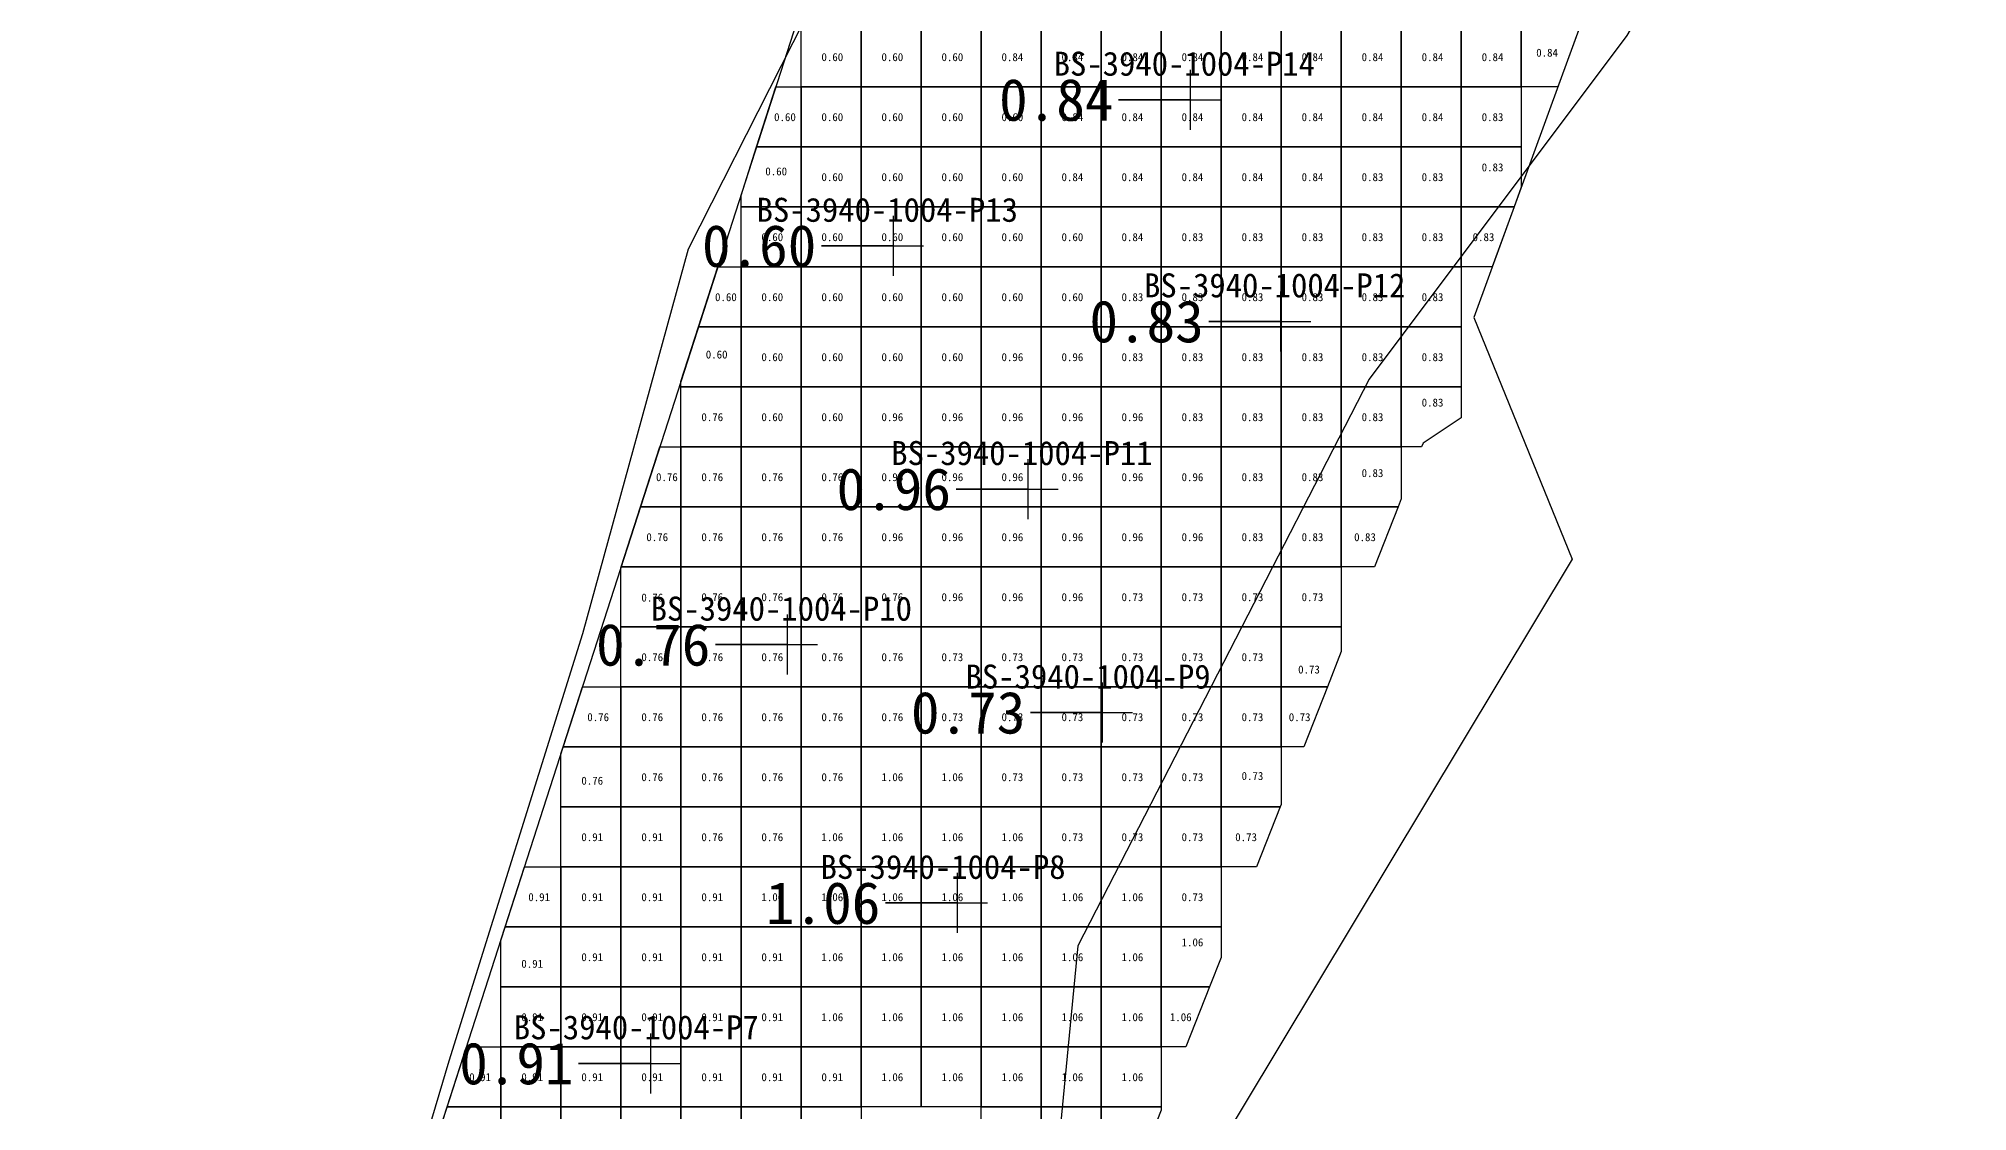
# Model space of a CAD drawing. Header units: metres. Extents: x 470001 to 470179, y 4349637 to 4349749.
# Drawn here: x 470083.89 to 470116.03, y 4349672.07 to 4349689.95 of the extents above; entities that cross this region are included whole.
import ezdxf

# ---------------------------------------------------------------- set-up
doc = ezdxf.new("R2010")
doc.units = ezdxf.units.M
for name, color, linetype in [('0.500-1.000', 4, 'Continuous'), ('点', 7, 'Continuous'), ('爆区方格网', 7, 'Continuous'), ('综合图_历史矿块', 7, 'Continuous'), ('钻孔', 7, 'Continuous')]:
    doc.layers.add(name, color=color, linetype=linetype)
doc.styles.add('CN_TTF', font='simsunb.ttf')

msp = doc.modelspace()

# ---------------------------------------------------------------- linework, layer by layer
at = {"layer": '0.500-1.000', "color": 4, "lineweight": 30}
msp.add_lwpolyline([(470115.02, 4349709.778), (470114.596, 4349703.947), (470112.357, 4349697.804), (470110.9, 4349693.805), (470109.256, 4349689.295), (470107.801, 4349685.302), (470109.44, 4349681.278), (470103.349, 4349671.136), (470102.529, 4349671.263), (470096.438, 4349661.24), (470092.908, 4349655.501), (470087.319, 4349648.986), (470083.889, 4349651.991), (470083.889, 4349651.991), (470087.36, 4349656.288), (470085.709, 4349659.311), (470086.734, 4349659.852), (470090.14, 4349670.42), (470092.357, 4349677.3), (470094.487, 4349683.908), (470097.651, 4349693.726), (470098.004, 4349694.823), (470100.197, 4349701.627), (470101.938, 4349708.218)], dxfattribs=at)
at = {"layer": '点', "color": 138, "true_color": 0x004c4c}
for p, q in [((470103.082, 4349688.433), (470103.082, 4349689.433)), ((470102.582, 4349688.933), (470103.582, 4349688.933)), ((470098.132, 4349685.998), (470098.132, 4349686.998)), ((470097.632, 4349686.498), (470098.632, 4349686.498)), ((470104.587, 4349684.739), (470104.587, 4349685.739)), ((470104.087, 4349685.239), (470105.087, 4349685.239)), ((470100.375, 4349681.944), (470100.375, 4349682.944)), ((470099.875, 4349682.444), (470100.875, 4349682.444)), ((470096.367, 4349679.351), (470096.367, 4349680.351)), ((470095.867, 4349679.851), (470096.867, 4349679.851)), ((470101.614, 4349678.219), (470101.614, 4349679.219)), ((470101.114, 4349678.719), (470102.114, 4349678.719)), ((470099.198, 4349675.047), (470099.198, 4349676.047)), ((470098.698, 4349675.547), (470099.698, 4349675.547)), ((470094.087, 4349672.373), (470094.087, 4349673.373)), ((470093.587, 4349672.873), (470094.587, 4349672.873))]:
    msp.add_line(p, q, dxfattribs=at)
at = {"layer": '爆区方格网', "color": 4}
for points in [[(470096.592, 4349689.146), (470096.592, 4349690.146), (470097.592, 4349690.146), (470097.592, 4349689.146), (470096.592, 4349689.146)], [(470097.592, 4349689.146), (470097.592, 4349690.146), (470098.592, 4349690.146), (470098.592, 4349689.146), (470097.592, 4349689.146)], [(470098.592, 4349689.146), (470098.592, 4349690.146), (470099.592, 4349690.146), (470099.592, 4349689.146), (470098.592, 4349689.146)], [(470099.592, 4349689.146), (470099.592, 4349690.146), (470100.592, 4349690.146), (470100.592, 4349689.146), (470099.592, 4349689.146)], [(470100.592, 4349689.146), (470100.592, 4349690.146), (470101.592, 4349690.146), (470101.592, 4349689.146), (470100.592, 4349689.146)], [(470101.592, 4349689.146), (470101.592, 4349690.146), (470102.592, 4349690.146), (470102.592, 4349689.146), (470101.592, 4349689.146)], [(470102.592, 4349689.146), (470102.592, 4349690.146), (470103.592, 4349690.146), (470103.592, 4349689.146), (470102.592, 4349689.146)], [(470103.592, 4349689.146), (470103.592, 4349690.146), (470104.592, 4349690.146), (470104.592, 4349689.146), (470103.592, 4349689.146)], [(470104.592, 4349689.146), (470104.592, 4349690.146), (470105.592, 4349690.146), (470105.592, 4349689.146), (470104.592, 4349689.146)], [(470105.592, 4349689.146), (470105.592, 4349690.146), (470106.592, 4349690.146), (470106.592, 4349689.146), (470105.592, 4349689.146)], [(470106.592, 4349689.146), (470106.592, 4349690.146), (470107.592, 4349690.146), (470107.592, 4349689.146), (470106.592, 4349689.146)], [(470107.592, 4349689.146), (470107.592, 4349690.146), (470108.592, 4349690.146), (470108.592, 4349689.146), (470107.592, 4349689.146)], [(470108.592, 4349689.146), (470108.592, 4349690.146), (470109.566, 4349690.146), (470109.256, 4349689.295), (470109.201, 4349689.146), (470108.592, 4349689.146)], [(470096.592, 4349689.146), (470096.592, 4349688.146), (470095.852, 4349688.146), (470096.175, 4349689.146), (470096.592, 4349689.146)], [(470096.592, 4349688.146), (470096.592, 4349689.146), (470097.592, 4349689.146), (470097.592, 4349688.146), (470096.592, 4349688.146)], [(470097.592, 4349688.146), (470097.592, 4349689.146), (470098.592, 4349689.146), (470098.592, 4349688.146), (470097.592, 4349688.146)], [(470098.592, 4349688.146), (470098.592, 4349689.146), (470099.592, 4349689.146), (470099.592, 4349688.146), (470098.592, 4349688.146)], [(470099.592, 4349688.146), (470099.592, 4349689.146), (470100.592, 4349689.146), (470100.592, 4349688.146), (470099.592, 4349688.146)], [(470100.592, 4349688.146), (470100.592, 4349689.146), (470101.592, 4349689.146), (470101.592, 4349688.146), (470100.592, 4349688.146)], [(470101.592, 4349688.146), (470101.592, 4349689.146), (470102.592, 4349689.146), (470102.592, 4349688.146), (470101.592, 4349688.146)], [(470102.592, 4349688.146), (470102.592, 4349689.146), (470103.592, 4349689.146), (470103.592, 4349688.146), (470102.592, 4349688.146)], [(470103.592, 4349688.146), (470103.592, 4349689.146), (470104.592, 4349689.146), (470104.592, 4349688.146), (470103.592, 4349688.146)], [(470104.592, 4349688.146), (470104.592, 4349689.146), (470105.592, 4349689.146), (470105.592, 4349688.146), (470104.592, 4349688.146)], [(470105.592, 4349688.146), (470105.592, 4349689.146), (470106.592, 4349689.146), (470106.592, 4349688.146), (470105.592, 4349688.146)], [(470106.592, 4349688.146), (470106.592, 4349689.146), (470107.592, 4349689.146), (470107.592, 4349688.146), (470106.592, 4349688.146)], [(470107.592, 4349688.146), (470107.592, 4349689.146), (470108.592, 4349689.146), (470108.592, 4349688.146), (470107.592, 4349688.146)], [(470096.592, 4349688.146), (470096.592, 4349687.146), (470095.592, 4349687.146), (470095.592, 4349687.338), (470095.852, 4349688.146), (470096.592, 4349688.146)], [(470096.592, 4349687.146), (470096.592, 4349688.146), (470097.592, 4349688.146), (470097.592, 4349687.146), (470096.592, 4349687.146)], [(470097.592, 4349687.146), (470097.592, 4349688.146), (470098.592, 4349688.146), (470098.592, 4349687.146), (470097.592, 4349687.146)], [(470098.592, 4349687.146), (470098.592, 4349688.146), (470099.592, 4349688.146), (470099.592, 4349687.146), (470098.592, 4349687.146)], [(470099.592, 4349687.146), (470099.592, 4349688.146), (470100.592, 4349688.146), (470100.592, 4349687.146), (470099.592, 4349687.146)], [(470100.592, 4349687.146), (470100.592, 4349688.146), (470101.592, 4349688.146), (470101.592, 4349687.146), (470100.592, 4349687.146)], [(470101.592, 4349687.146), (470101.592, 4349688.146), (470102.592, 4349688.146), (470102.592, 4349687.146), (470101.592, 4349687.146)], [(470102.592, 4349687.146), (470102.592, 4349688.146), (470103.592, 4349688.146), (470103.592, 4349687.146), (470102.592, 4349687.146)], [(470103.592, 4349687.146), (470103.592, 4349688.146), (470104.592, 4349688.146), (470104.592, 4349687.146), (470103.592, 4349687.146)], [(470104.592, 4349687.146), (470104.592, 4349688.146), (470105.592, 4349688.146), (470105.592, 4349687.146), (470104.592, 4349687.146)], [(470105.592, 4349687.146), (470105.592, 4349688.146), (470106.592, 4349688.146), (470106.592, 4349687.146), (470105.592, 4349687.146)], [(470106.592, 4349687.146), (470106.592, 4349688.146), (470107.592, 4349688.146), (470107.592, 4349687.146), (470106.592, 4349687.146)], [(470107.592, 4349687.146), (470107.592, 4349688.146), (470108.592, 4349688.146), (470108.592, 4349687.473), (470108.472, 4349687.146), (470107.592, 4349687.146)], [(470095.592, 4349686.146), (470095.592, 4349687.146), (470096.592, 4349687.146), (470096.592, 4349686.146), (470095.592, 4349686.146)], [(470096.592, 4349686.146), (470096.592, 4349687.146), (470097.592, 4349687.146), (470097.592, 4349686.146), (470096.592, 4349686.146)], [(470097.592, 4349686.146), (470097.592, 4349687.146), (470098.592, 4349687.146), (470098.592, 4349686.146), (470097.592, 4349686.146)], [(470098.592, 4349686.146), (470098.592, 4349687.146), (470099.592, 4349687.146), (470099.592, 4349686.146), (470098.592, 4349686.146)], [(470099.592, 4349686.146), (470099.592, 4349687.146), (470100.592, 4349687.146), (470100.592, 4349686.146), (470099.592, 4349686.146)], [(470100.592, 4349686.146), (470100.592, 4349687.146), (470101.592, 4349687.146), (470101.592, 4349686.146), (470100.592, 4349686.146)], [(470101.592, 4349686.146), (470101.592, 4349687.146), (470102.592, 4349687.146), (470102.592, 4349686.146), (470101.592, 4349686.146)], [(470102.592, 4349686.146), (470102.592, 4349687.146), (470103.592, 4349687.146), (470103.592, 4349686.146), (470102.592, 4349686.146)], [(470103.592, 4349686.146), (470103.592, 4349687.146), (470104.592, 4349687.146), (470104.592, 4349686.146), (470103.592, 4349686.146)], [(470104.592, 4349686.146), (470104.592, 4349687.146), (470105.592, 4349687.146), (470105.592, 4349686.146), (470104.592, 4349686.146)], [(470105.592, 4349686.146), (470105.592, 4349687.146), (470106.592, 4349687.146), (470106.592, 4349686.146), (470105.592, 4349686.146)], [(470106.592, 4349686.146), (470106.592, 4349687.146), (470107.592, 4349687.146), (470107.592, 4349686.146), (470106.592, 4349686.146)], [(470107.592, 4349686.146), (470107.592, 4349687.146), (470108.472, 4349687.146), (470108.108, 4349686.146), (470107.592, 4349686.146)], [(470095.592, 4349686.146), (470095.592, 4349685.146), (470094.885, 4349685.146), (470095.208, 4349686.146), (470095.592, 4349686.146)], [(470095.592, 4349685.146), (470095.592, 4349686.146), (470096.592, 4349686.146), (470096.592, 4349685.146), (470095.592, 4349685.146)], [(470096.592, 4349685.146), (470096.592, 4349686.146), (470097.592, 4349686.146), (470097.592, 4349685.146), (470096.592, 4349685.146)], [(470097.592, 4349685.146), (470097.592, 4349686.146), (470098.592, 4349686.146), (470098.592, 4349685.146), (470097.592, 4349685.146)], [(470098.592, 4349685.146), (470098.592, 4349686.146), (470099.592, 4349686.146), (470099.592, 4349685.146), (470098.592, 4349685.146)], [(470099.592, 4349685.146), (470099.592, 4349686.146), (470100.592, 4349686.146), (470100.592, 4349685.146), (470099.592, 4349685.146)], [(470100.592, 4349685.146), (470100.592, 4349686.146), (470101.592, 4349686.146), (470101.592, 4349685.146), (470100.592, 4349685.146)], [(470101.592, 4349685.146), (470101.592, 4349686.146), (470102.592, 4349686.146), (470102.592, 4349685.146), (470101.592, 4349685.146)], [(470102.592, 4349685.146), (470102.592, 4349686.146), (470103.592, 4349686.146), (470103.592, 4349685.146), (470102.592, 4349685.146)], [(470103.592, 4349685.146), (470103.592, 4349686.146), (470104.592, 4349686.146), (470104.592, 4349685.146), (470103.592, 4349685.146)], [(470104.592, 4349685.146), (470104.592, 4349686.146), (470105.592, 4349686.146), (470105.592, 4349685.146), (470104.592, 4349685.146)], [(470105.592, 4349685.146), (470105.592, 4349686.146), (470106.592, 4349686.146), (470106.592, 4349685.146), (470105.592, 4349685.146)], [(470106.592, 4349685.146), (470106.592, 4349686.146), (470107.592, 4349686.146), (470107.592, 4349685.146), (470106.592, 4349685.146)], [(470095.592, 4349685.146), (470095.592, 4349684.146), (470094.592, 4349684.146), (470094.592, 4349684.235), (470094.885, 4349685.146), (470095.592, 4349685.146)], [(470095.592, 4349684.146), (470095.592, 4349685.146), (470096.592, 4349685.146), (470096.592, 4349684.146), (470095.592, 4349684.146)], [(470096.592, 4349684.146), (470096.592, 4349685.146), (470097.592, 4349685.146), (470097.592, 4349684.146), (470096.592, 4349684.146)], [(470097.592, 4349684.146), (470097.592, 4349685.146), (470098.592, 4349685.146), (470098.592, 4349684.146), (470097.592, 4349684.146)], [(470098.592, 4349684.146), (470098.592, 4349685.146), (470099.592, 4349685.146), (470099.592, 4349684.146), (470098.592, 4349684.146)], [(470099.592, 4349684.146), (470099.592, 4349685.146), (470100.592, 4349685.146), (470100.592, 4349684.146), (470099.592, 4349684.146)], [(470100.592, 4349684.146), (470100.592, 4349685.146), (470101.592, 4349685.146), (470101.592, 4349684.146), (470100.592, 4349684.146)], [(470101.592, 4349684.146), (470101.592, 4349685.146), (470102.592, 4349685.146), (470102.592, 4349684.146), (470101.592, 4349684.146)], [(470102.592, 4349684.146), (470102.592, 4349685.146), (470103.592, 4349685.146), (470103.592, 4349684.146), (470102.592, 4349684.146)], [(470103.592, 4349684.146), (470103.592, 4349685.146), (470104.592, 4349685.146), (470104.592, 4349684.146), (470103.592, 4349684.146)], [(470104.592, 4349684.146), (470104.592, 4349685.146), (470105.592, 4349685.146), (470105.592, 4349684.146), (470104.592, 4349684.146)], [(470105.592, 4349684.146), (470105.592, 4349685.146), (470106.592, 4349685.146), (470106.592, 4349684.146), (470105.592, 4349684.146)], [(470106.592, 4349684.146), (470106.592, 4349685.146), (470107.592, 4349685.146), (470107.592, 4349684.146), (470106.592, 4349684.146)], [(470094.592, 4349683.146), (470094.592, 4349684.146), (470095.592, 4349684.146), (470095.592, 4349683.146), (470094.592, 4349683.146)], [(470095.592, 4349683.146), (470095.592, 4349684.146), (470096.592, 4349684.146), (470096.592, 4349683.146), (470095.592, 4349683.146)], [(470096.592, 4349683.146), (470096.592, 4349684.146), (470097.592, 4349684.146), (470097.592, 4349683.146), (470096.592, 4349683.146)], [(470097.592, 4349683.146), (470097.592, 4349684.146), (470098.592, 4349684.146), (470098.592, 4349683.146), (470097.592, 4349683.146)], [(470098.592, 4349683.146), (470098.592, 4349684.146), (470099.592, 4349684.146), (470099.592, 4349683.146), (470098.592, 4349683.146)], [(470099.592, 4349683.146), (470099.592, 4349684.146), (470100.592, 4349684.146), (470100.592, 4349683.146), (470099.592, 4349683.146)], [(470100.592, 4349683.146), (470100.592, 4349684.146), (470101.592, 4349684.146), (470101.592, 4349683.146), (470100.592, 4349683.146)], [(470101.592, 4349683.146), (470101.592, 4349684.146), (470102.592, 4349684.146), (470102.592, 4349683.146), (470101.592, 4349683.146)], [(470102.592, 4349683.146), (470102.592, 4349684.146), (470103.592, 4349684.146), (470103.592, 4349683.146), (470102.592, 4349683.146)], [(470103.592, 4349683.146), (470103.592, 4349684.146), (470104.592, 4349684.146), (470104.592, 4349683.146), (470103.592, 4349683.146)], [(470104.592, 4349683.146), (470104.592, 4349684.146), (470105.592, 4349684.146), (470105.592, 4349683.146), (470104.592, 4349683.146)], [(470105.592, 4349683.146), (470105.592, 4349684.146), (470106.592, 4349684.146), (470106.592, 4349683.146), (470105.592, 4349683.146)], [(470106.592, 4349683.146), (470106.592, 4349684.146), (470107.592, 4349684.146), (470107.592, 4349683.633), (470106.957, 4349683.211), (470106.931, 4349683.146), (470106.592, 4349683.146)], [(470094.592, 4349683.146), (470094.592, 4349682.146), (470093.919, 4349682.146), (470094.241, 4349683.146), (470094.592, 4349683.146)], [(470094.592, 4349682.146), (470094.592, 4349683.146), (470095.592, 4349683.146), (470095.592, 4349682.146), (470094.592, 4349682.146)], [(470095.592, 4349682.146), (470095.592, 4349683.146), (470096.592, 4349683.146), (470096.592, 4349682.146), (470095.592, 4349682.146)], [(470096.592, 4349682.146), (470096.592, 4349683.146), (470097.592, 4349683.146), (470097.592, 4349682.146), (470096.592, 4349682.146)], [(470097.592, 4349682.146), (470097.592, 4349683.146), (470098.592, 4349683.146), (470098.592, 4349682.146), (470097.592, 4349682.146)], [(470098.592, 4349682.146), (470098.592, 4349683.146), (470099.592, 4349683.146), (470099.592, 4349682.146), (470098.592, 4349682.146)], [(470099.592, 4349682.146), (470099.592, 4349683.146), (470100.592, 4349683.146), (470100.592, 4349682.146), (470099.592, 4349682.146)], [(470100.592, 4349682.146), (470100.592, 4349683.146), (470101.592, 4349683.146), (470101.592, 4349682.146), (470100.592, 4349682.146)], [(470101.592, 4349682.146), (470101.592, 4349683.146), (470102.592, 4349683.146), (470102.592, 4349682.146), (470101.592, 4349682.146)], [(470102.592, 4349682.146), (470102.592, 4349683.146), (470103.592, 4349683.146), (470103.592, 4349682.146), (470102.592, 4349682.146)], [(470103.592, 4349682.146), (470103.592, 4349683.146), (470104.592, 4349683.146), (470104.592, 4349682.146), (470103.592, 4349682.146)], [(470104.592, 4349682.146), (470104.592, 4349683.146), (470105.592, 4349683.146), (470105.592, 4349682.146), (470104.592, 4349682.146)], [(470105.592, 4349682.146), (470105.592, 4349683.146), (470106.592, 4349683.146), (470106.592, 4349682.282), (470106.538, 4349682.146), (470105.592, 4349682.146)], [(470094.592, 4349682.146), (470094.592, 4349681.146), (470093.596, 4349681.146), (470093.919, 4349682.146), (470094.592, 4349682.146)], [(470094.592, 4349681.146), (470094.592, 4349682.146), (470095.592, 4349682.146), (470095.592, 4349681.146), (470094.592, 4349681.146)], [(470095.592, 4349681.146), (470095.592, 4349682.146), (470096.592, 4349682.146), (470096.592, 4349681.146), (470095.592, 4349681.146)], [(470096.592, 4349681.146), (470096.592, 4349682.146), (470097.592, 4349682.146), (470097.592, 4349681.146), (470096.592, 4349681.146)], [(470097.592, 4349681.146), (470097.592, 4349682.146), (470098.592, 4349682.146), (470098.592, 4349681.146), (470097.592, 4349681.146)], [(470098.592, 4349681.146), (470098.592, 4349682.146), (470099.592, 4349682.146), (470099.592, 4349681.146), (470098.592, 4349681.146)], [(470099.592, 4349681.146), (470099.592, 4349682.146), (470100.592, 4349682.146), (470100.592, 4349681.146), (470099.592, 4349681.146)], [(470100.592, 4349681.146), (470100.592, 4349682.146), (470101.592, 4349682.146), (470101.592, 4349681.146), (470100.592, 4349681.146)], [(470101.592, 4349681.146), (470101.592, 4349682.146), (470102.592, 4349682.146), (470102.592, 4349681.146), (470101.592, 4349681.146)], [(470102.592, 4349681.146), (470102.592, 4349682.146), (470103.592, 4349682.146), (470103.592, 4349681.146), (470102.592, 4349681.146)], [(470103.592, 4349681.146), (470103.592, 4349682.146), (470104.592, 4349682.146), (470104.592, 4349681.146), (470103.592, 4349681.146)], [(470104.592, 4349681.146), (470104.592, 4349682.146), (470105.592, 4349682.146), (470105.592, 4349681.146), (470104.592, 4349681.146)], [(470105.592, 4349681.146), (470105.592, 4349682.146), (470106.538, 4349682.146), (470106.146, 4349681.146), (470105.592, 4349681.146)], [(470094.592, 4349681.146), (470094.592, 4349680.146), (470093.592, 4349680.146), (470093.592, 4349681.132), (470093.596, 4349681.146), (470094.592, 4349681.146)], [(470094.592, 4349680.146), (470094.592, 4349681.146), (470095.592, 4349681.146), (470095.592, 4349680.146), (470094.592, 4349680.146)], [(470095.592, 4349680.146), (470095.592, 4349681.146), (470096.592, 4349681.146), (470096.592, 4349680.146), (470095.592, 4349680.146)], [(470096.592, 4349680.146), (470096.592, 4349681.146), (470097.592, 4349681.146), (470097.592, 4349680.146), (470096.592, 4349680.146)], [(470097.592, 4349680.146), (470097.592, 4349681.146), (470098.592, 4349681.146), (470098.592, 4349680.146), (470097.592, 4349680.146)], [(470098.592, 4349680.146), (470098.592, 4349681.146), (470099.592, 4349681.146), (470099.592, 4349680.146), (470098.592, 4349680.146)], [(470099.592, 4349680.146), (470099.592, 4349681.146), (470100.592, 4349681.146), (470100.592, 4349680.146), (470099.592, 4349680.146)], [(470100.592, 4349680.146), (470100.592, 4349681.146), (470101.592, 4349681.146), (470101.592, 4349680.146), (470100.592, 4349680.146)], [(470101.592, 4349680.146), (470101.592, 4349681.146), (470102.592, 4349681.146), (470102.592, 4349680.146), (470101.592, 4349680.146)], [(470102.592, 4349680.146), (470102.592, 4349681.146), (470103.592, 4349681.146), (470103.592, 4349680.146), (470102.592, 4349680.146)], [(470103.592, 4349680.146), (470103.592, 4349681.146), (470104.592, 4349681.146), (470104.592, 4349680.146), (470103.592, 4349680.146)], [(470104.592, 4349680.146), (470104.592, 4349681.146), (470105.592, 4349681.146), (470105.592, 4349680.146), (470104.592, 4349680.146)], [(470093.592, 4349679.146), (470093.592, 4349680.146), (470094.592, 4349680.146), (470094.592, 4349679.146), (470093.592, 4349679.146)], [(470094.592, 4349679.146), (470094.592, 4349680.146), (470095.592, 4349680.146), (470095.592, 4349679.146), (470094.592, 4349679.146)], [(470095.592, 4349679.146), (470095.592, 4349680.146), (470096.592, 4349680.146), (470096.592, 4349679.146), (470095.592, 4349679.146)], [(470096.592, 4349679.146), (470096.592, 4349680.146), (470097.592, 4349680.146), (470097.592, 4349679.146), (470096.592, 4349679.146)], [(470097.592, 4349679.146), (470097.592, 4349680.146), (470098.592, 4349680.146), (470098.592, 4349679.146), (470097.592, 4349679.146)], [(470098.592, 4349679.146), (470098.592, 4349680.146), (470099.592, 4349680.146), (470099.592, 4349679.146), (470098.592, 4349679.146)], [(470099.592, 4349679.146), (470099.592, 4349680.146), (470100.592, 4349680.146), (470100.592, 4349679.146), (470099.592, 4349679.146)], [(470100.592, 4349679.146), (470100.592, 4349680.146), (470101.592, 4349680.146), (470101.592, 4349679.146), (470100.592, 4349679.146)], [(470101.592, 4349679.146), (470101.592, 4349680.146), (470102.592, 4349680.146), (470102.592, 4349679.146), (470101.592, 4349679.146)], [(470102.592, 4349679.146), (470102.592, 4349680.146), (470103.592, 4349680.146), (470103.592, 4349679.146), (470102.592, 4349679.146)], [(470103.592, 4349679.146), (470103.592, 4349680.146), (470104.592, 4349680.146), (470104.592, 4349679.146), (470103.592, 4349679.146)], [(470104.592, 4349679.146), (470104.592, 4349680.146), (470105.592, 4349680.146), (470105.592, 4349679.734), (470105.361, 4349679.146), (470104.592, 4349679.146)], [(470093.592, 4349679.146), (470093.592, 4349678.146), (470092.63, 4349678.146), (470092.952, 4349679.146), (470093.592, 4349679.146)], [(470093.592, 4349678.146), (470093.592, 4349679.146), (470094.592, 4349679.146), (470094.592, 4349678.146), (470093.592, 4349678.146)], [(470094.592, 4349678.146), (470094.592, 4349679.146), (470095.592, 4349679.146), (470095.592, 4349678.146), (470094.592, 4349678.146)], [(470095.592, 4349678.146), (470095.592, 4349679.146), (470096.592, 4349679.146), (470096.592, 4349678.146), (470095.592, 4349678.146)], [(470096.592, 4349678.146), (470096.592, 4349679.146), (470097.592, 4349679.146), (470097.592, 4349678.146), (470096.592, 4349678.146)], [(470097.592, 4349678.146), (470097.592, 4349679.146), (470098.592, 4349679.146), (470098.592, 4349678.146), (470097.592, 4349678.146)], [(470098.592, 4349678.146), (470098.592, 4349679.146), (470099.592, 4349679.146), (470099.592, 4349678.146), (470098.592, 4349678.146)], [(470099.592, 4349678.146), (470099.592, 4349679.146), (470100.592, 4349679.146), (470100.592, 4349678.146), (470099.592, 4349678.146)], [(470100.592, 4349678.146), (470100.592, 4349679.146), (470101.592, 4349679.146), (470101.592, 4349678.146), (470100.592, 4349678.146)], [(470101.592, 4349678.146), (470101.592, 4349679.146), (470102.592, 4349679.146), (470102.592, 4349678.146), (470101.592, 4349678.146)], [(470102.592, 4349678.146), (470102.592, 4349679.146), (470103.592, 4349679.146), (470103.592, 4349678.146), (470102.592, 4349678.146)], [(470103.592, 4349678.146), (470103.592, 4349679.146), (470104.592, 4349679.146), (470104.592, 4349678.146), (470103.592, 4349678.146)], [(470104.592, 4349678.146), (470104.592, 4349679.146), (470105.361, 4349679.146), (470104.968, 4349678.146), (470104.592, 4349678.146)], [(470093.592, 4349678.146), (470093.592, 4349677.146), (470092.592, 4349677.146), (470092.592, 4349678.029), (470092.63, 4349678.146), (470093.592, 4349678.146)], [(470093.592, 4349677.146), (470093.592, 4349678.146), (470094.592, 4349678.146), (470094.592, 4349677.146), (470093.592, 4349677.146)], [(470094.592, 4349677.146), (470094.592, 4349678.146), (470095.592, 4349678.146), (470095.592, 4349677.146), (470094.592, 4349677.146)], [(470095.592, 4349677.146), (470095.592, 4349678.146), (470096.592, 4349678.146), (470096.592, 4349677.146), (470095.592, 4349677.146)], [(470096.592, 4349677.146), (470096.592, 4349678.146), (470097.592, 4349678.146), (470097.592, 4349677.146), (470096.592, 4349677.146)], [(470097.592, 4349677.146), (470097.592, 4349678.146), (470098.592, 4349678.146), (470098.592, 4349677.146), (470097.592, 4349677.146)], [(470098.592, 4349677.146), (470098.592, 4349678.146), (470099.592, 4349678.146), (470099.592, 4349677.146), (470098.592, 4349677.146)], [(470099.592, 4349677.146), (470099.592, 4349678.146), (470100.592, 4349678.146), (470100.592, 4349677.146), (470099.592, 4349677.146)], [(470100.592, 4349677.146), (470100.592, 4349678.146), (470101.592, 4349678.146), (470101.592, 4349677.146), (470100.592, 4349677.146)], [(470101.592, 4349677.146), (470101.592, 4349678.146), (470102.592, 4349678.146), (470102.592, 4349677.146), (470101.592, 4349677.146)], [(470102.592, 4349677.146), (470102.592, 4349678.146), (470103.592, 4349678.146), (470103.592, 4349677.146), (470102.592, 4349677.146)], [(470103.592, 4349677.146), (470103.592, 4349678.146), (470104.592, 4349678.146), (470104.592, 4349677.187), (470104.576, 4349677.146), (470103.592, 4349677.146)], [(470092.592, 4349676.146), (470092.592, 4349677.146), (470093.592, 4349677.146), (470093.592, 4349676.146), (470092.592, 4349676.146)], [(470093.592, 4349676.146), (470093.592, 4349677.146), (470094.592, 4349677.146), (470094.592, 4349676.146), (470093.592, 4349676.146)], [(470094.592, 4349676.146), (470094.592, 4349677.146), (470095.592, 4349677.146), (470095.592, 4349676.146), (470094.592, 4349676.146)], [(470095.592, 4349676.146), (470095.592, 4349677.146), (470096.592, 4349677.146), (470096.592, 4349676.146), (470095.592, 4349676.146)], [(470096.592, 4349676.146), (470096.592, 4349677.146), (470097.592, 4349677.146), (470097.592, 4349676.146), (470096.592, 4349676.146)], [(470097.592, 4349676.146), (470097.592, 4349677.146), (470098.592, 4349677.146), (470098.592, 4349676.146), (470097.592, 4349676.146)], [(470098.592, 4349676.146), (470098.592, 4349677.146), (470099.592, 4349677.146), (470099.592, 4349676.146), (470098.592, 4349676.146)], [(470099.592, 4349676.146), (470099.592, 4349677.146), (470100.592, 4349677.146), (470100.592, 4349676.146), (470099.592, 4349676.146)], [(470100.592, 4349676.146), (470100.592, 4349677.146), (470101.592, 4349677.146), (470101.592, 4349676.146), (470100.592, 4349676.146)], [(470101.592, 4349676.146), (470101.592, 4349677.146), (470102.592, 4349677.146), (470102.592, 4349676.146), (470101.592, 4349676.146)], [(470102.592, 4349676.146), (470102.592, 4349677.146), (470103.592, 4349677.146), (470103.592, 4349676.146), (470102.592, 4349676.146)], [(470103.592, 4349676.146), (470103.592, 4349677.146), (470104.576, 4349677.146), (470104.183, 4349676.146), (470103.592, 4349676.146)], [(470092.592, 4349676.146), (470092.592, 4349675.146), (470091.663, 4349675.146), (470091.985, 4349676.146), (470092.592, 4349676.146)], [(470092.592, 4349675.146), (470092.592, 4349676.146), (470093.592, 4349676.146), (470093.592, 4349675.146), (470092.592, 4349675.146)], [(470093.592, 4349675.146), (470093.592, 4349676.146), (470094.592, 4349676.146), (470094.592, 4349675.146), (470093.592, 4349675.146)], [(470094.592, 4349675.146), (470094.592, 4349676.146), (470095.592, 4349676.146), (470095.592, 4349675.146), (470094.592, 4349675.146)], [(470095.592, 4349675.146), (470095.592, 4349676.146), (470096.592, 4349676.146), (470096.592, 4349675.146), (470095.592, 4349675.146)], [(470096.592, 4349675.146), (470096.592, 4349676.146), (470097.592, 4349676.146), (470097.592, 4349675.146), (470096.592, 4349675.146)], [(470097.592, 4349675.146), (470097.592, 4349676.146), (470098.592, 4349676.146), (470098.592, 4349675.146), (470097.592, 4349675.146)], [(470098.592, 4349675.146), (470098.592, 4349676.146), (470099.592, 4349676.146), (470099.592, 4349675.146), (470098.592, 4349675.146)], [(470099.592, 4349675.146), (470099.592, 4349676.146), (470100.592, 4349676.146), (470100.592, 4349675.146), (470099.592, 4349675.146)], [(470100.592, 4349675.146), (470100.592, 4349676.146), (470101.592, 4349676.146), (470101.592, 4349675.146), (470100.592, 4349675.146)], [(470101.592, 4349675.146), (470101.592, 4349676.146), (470102.592, 4349676.146), (470102.592, 4349675.146), (470101.592, 4349675.146)], [(470102.592, 4349675.146), (470102.592, 4349676.146), (470103.592, 4349676.146), (470103.592, 4349675.146), (470102.592, 4349675.146)], [(470092.592, 4349675.146), (470092.592, 4349674.146), (470091.592, 4349674.146), (470091.592, 4349674.926), (470091.663, 4349675.146), (470092.592, 4349675.146)], [(470092.592, 4349674.146), (470092.592, 4349675.146), (470093.592, 4349675.146), (470093.592, 4349674.146), (470092.592, 4349674.146)], [(470093.592, 4349674.146), (470093.592, 4349675.146), (470094.592, 4349675.146), (470094.592, 4349674.146), (470093.592, 4349674.146)], [(470094.592, 4349674.146), (470094.592, 4349675.146), (470095.592, 4349675.146), (470095.592, 4349674.146), (470094.592, 4349674.146)], [(470095.592, 4349674.146), (470095.592, 4349675.146), (470096.592, 4349675.146), (470096.592, 4349674.146), (470095.592, 4349674.146)], [(470096.592, 4349674.146), (470096.592, 4349675.146), (470097.592, 4349675.146), (470097.592, 4349674.146), (470096.592, 4349674.146)], [(470097.592, 4349674.146), (470097.592, 4349675.146), (470098.592, 4349675.146), (470098.592, 4349674.146), (470097.592, 4349674.146)], [(470098.592, 4349674.146), (470098.592, 4349675.146), (470099.592, 4349675.146), (470099.592, 4349674.146), (470098.592, 4349674.146)], [(470099.592, 4349674.146), (470099.592, 4349675.146), (470100.592, 4349675.146), (470100.592, 4349674.146), (470099.592, 4349674.146)], [(470100.592, 4349674.146), (470100.592, 4349675.146), (470101.592, 4349675.146), (470101.592, 4349674.146), (470100.592, 4349674.146)], [(470101.592, 4349674.146), (470101.592, 4349675.146), (470102.592, 4349675.146), (470102.592, 4349674.146), (470101.592, 4349674.146)], [(470102.592, 4349674.146), (470102.592, 4349675.146), (470103.592, 4349675.146), (470103.592, 4349674.639), (470103.398, 4349674.146), (470102.592, 4349674.146)], [(470091.592, 4349673.146), (470091.592, 4349674.146), (470092.592, 4349674.146), (470092.592, 4349673.146), (470091.592, 4349673.146)], [(470092.592, 4349673.146), (470092.592, 4349674.146), (470093.592, 4349674.146), (470093.592, 4349673.146), (470092.592, 4349673.146)], [(470093.592, 4349673.146), (470093.592, 4349674.146), (470094.592, 4349674.146), (470094.592, 4349673.146), (470093.592, 4349673.146)], [(470094.592, 4349673.146), (470094.592, 4349674.146), (470095.592, 4349674.146), (470095.592, 4349673.146), (470094.592, 4349673.146)], [(470095.592, 4349673.146), (470095.592, 4349674.146), (470096.592, 4349674.146), (470096.592, 4349673.146), (470095.592, 4349673.146)], [(470096.592, 4349673.146), (470096.592, 4349674.146), (470097.592, 4349674.146), (470097.592, 4349673.146), (470096.592, 4349673.146)], [(470097.592, 4349673.146), (470097.592, 4349674.146), (470098.592, 4349674.146), (470098.592, 4349673.146), (470097.592, 4349673.146)], [(470098.592, 4349673.146), (470098.592, 4349674.146), (470099.592, 4349674.146), (470099.592, 4349673.146), (470098.592, 4349673.146)], [(470099.592, 4349673.146), (470099.592, 4349674.146), (470100.592, 4349674.146), (470100.592, 4349673.146), (470099.592, 4349673.146)], [(470100.592, 4349673.146), (470100.592, 4349674.146), (470101.592, 4349674.146), (470101.592, 4349673.146), (470100.592, 4349673.146)], [(470101.592, 4349673.146), (470101.592, 4349674.146), (470102.592, 4349674.146), (470102.592, 4349673.146), (470101.592, 4349673.146)], [(470102.592, 4349673.146), (470102.592, 4349674.146), (470103.398, 4349674.146), (470103.005, 4349673.146), (470102.592, 4349673.146)], [(470091.592, 4349673.146), (470091.592, 4349672.146), (470090.696, 4349672.146), (470091.018, 4349673.146), (470091.592, 4349673.146)], [(470091.592, 4349672.146), (470091.592, 4349673.146), (470092.592, 4349673.146), (470092.592, 4349672.146), (470091.592, 4349672.146)], [(470092.592, 4349672.146), (470092.592, 4349673.146), (470093.592, 4349673.146), (470093.592, 4349672.146), (470092.592, 4349672.146)], [(470093.592, 4349672.146), (470093.592, 4349673.146), (470094.592, 4349673.146), (470094.592, 4349672.146), (470093.592, 4349672.146)], [(470094.592, 4349672.146), (470094.592, 4349673.146), (470095.592, 4349673.146), (470095.592, 4349672.146), (470094.592, 4349672.146)], [(470095.592, 4349672.146), (470095.592, 4349673.146), (470096.592, 4349673.146), (470096.592, 4349672.146), (470095.592, 4349672.146)], [(470096.592, 4349672.146), (470096.592, 4349673.146), (470097.592, 4349673.146), (470097.592, 4349672.146), (470096.592, 4349672.146)], [(470097.592, 4349672.146), (470097.592, 4349673.146), (470098.592, 4349673.146), (470098.592, 4349672.146), (470097.592, 4349672.146)], [(470098.592, 4349672.146), (470098.592, 4349673.146), (470099.592, 4349673.146), (470099.592, 4349672.146), (470098.592, 4349672.146)], [(470099.592, 4349672.146), (470099.592, 4349673.146), (470100.592, 4349673.146), (470100.592, 4349672.146), (470099.592, 4349672.146)], [(470100.592, 4349672.146), (470100.592, 4349673.146), (470101.592, 4349673.146), (470101.592, 4349672.146), (470100.592, 4349672.146)], [(470101.592, 4349672.146), (470101.592, 4349673.146), (470102.592, 4349673.146), (470102.592, 4349672.146), (470101.592, 4349672.146)], [(470091.592, 4349672.146), (470091.592, 4349671.146), (470090.592, 4349671.146), (470090.592, 4349671.823), (470090.696, 4349672.146), (470091.592, 4349672.146)], [(470091.592, 4349671.146), (470091.592, 4349672.146), (470092.592, 4349672.146), (470092.592, 4349671.146), (470091.592, 4349671.146)], [(470092.592, 4349671.146), (470092.592, 4349672.146), (470093.592, 4349672.146), (470093.592, 4349671.146), (470092.592, 4349671.146)], [(470093.592, 4349671.146), (470093.592, 4349672.146), (470094.592, 4349672.146), (470094.592, 4349671.146), (470093.592, 4349671.146)], [(470094.592, 4349671.146), (470094.592, 4349672.146), (470095.592, 4349672.146), (470095.592, 4349671.146), (470094.592, 4349671.146)], [(470095.592, 4349671.146), (470095.592, 4349672.146), (470096.592, 4349672.146), (470096.592, 4349671.146), (470095.592, 4349671.146)], [(470096.592, 4349671.146), (470096.592, 4349672.146), (470097.592, 4349672.146), (470097.592, 4349671.821), (470096.795, 4349671.146), (470096.592, 4349671.146)], [(470099.592, 4349672.146), (470100.592, 4349672.146), (470100.592, 4349671.564), (470099.592, 4349671.719), (470099.592, 4349672.146)], [(470100.592, 4349672.146), (470101.592, 4349672.146), (470101.592, 4349671.409), (470100.592, 4349671.564), (470100.592, 4349672.146)], [(470101.592, 4349672.146), (470102.592, 4349672.146), (470102.592, 4349672.092), (470102.282, 4349671.302), (470101.592, 4349671.409), (470101.592, 4349672.146)]]:
    msp.add_lwpolyline(points, close=True, dxfattribs=at)
at = {"layer": '综合图_历史矿块', "color": 9}
msp.add_lwpolyline([(470115.919, 4349710.845), (470113.957, 4349704.321), (470116.025, 4349699.654), (470110.352, 4349690.002), (470106.057, 4349684.275), (470101.206, 4349674.834), (470100.543, 4349667.995), (470098.071, 4349670.29), (470095.247, 4349667.068), (470093.614, 4349664.11), (470090.823, 4349662.009), (470090.823, 4349662.009), (470088.803, 4349666.427), (470090.728, 4349672.913), (470092.958, 4349680.036), (470094.717, 4349686.447), (470097.817, 4349692.565), (470100.278, 4349701.085), (470103.459, 4349714.397)], dxfattribs=at)
at = {"layer": '钻孔', "color": 4, "lineweight": 35}
for p, q in [((470103.082, 4349688.933), (470101.882, 4349688.933)), ((470098.132, 4349686.498), (470096.932, 4349686.498)), ((470104.587, 4349685.239), (470103.387, 4349685.239)), ((470100.375, 4349682.444), (470099.175, 4349682.444)), ((470096.367, 4349679.851), (470095.167, 4349679.851)), ((470101.614, 4349678.719), (470100.414, 4349678.719)), ((470094.087, 4349672.873), (470092.887, 4349672.873))]:
    msp.add_line(p, q, dxfattribs=at)
at = {"layer": '钻孔', "color": 5, "lineweight": 35}
msp.add_line((470099.198, 4349675.547), (470097.998, 4349675.547), dxfattribs=at)

# ---------------------------------------------------------------- texts
at = {"color": 4, "style": 'CN_TTF'}
for s, p in [('0.60', (470096.932, 4349689.576)), ('0.60', (470097.932, 4349689.576)), ('0.60', (470098.932, 4349689.576)), ('0.84', (470099.932, 4349689.576)), ('0.84', (470100.932, 4349689.576)), ('0.84', (470101.932, 4349689.576)), ('0.84', (470102.932, 4349689.576)), ('0.84', (470103.932, 4349689.576)), ('0.84', (470104.932, 4349689.576)), ('0.84', (470105.932, 4349689.576)), ('0.84', (470106.932, 4349689.576)), ('0.84', (470107.932, 4349689.576)), ('0.84', (470108.841, 4349689.65)), ('0.60', (470096.143, 4349688.576)), ('0.60', (470096.932, 4349688.576)), ('0.60', (470097.932, 4349688.576)), ('0.60', (470098.932, 4349688.576)), ('0.60', (470099.932, 4349688.576)), ('0.84', (470100.932, 4349688.576)), ('0.84', (470101.932, 4349688.576)), ('0.84', (470102.932, 4349688.576)), ('0.84', (470103.932, 4349688.576)), ('0.84', (470104.932, 4349688.576)), ('0.84', (470105.932, 4349688.576)), ('0.84', (470106.932, 4349688.576)), ('0.83', (470107.932, 4349688.576)), ('0.60', (470095.997, 4349687.672)), ('0.60', (470096.932, 4349687.576)), ('0.60', (470097.932, 4349687.576)), ('0.60', (470098.932, 4349687.576)), ('0.60', (470099.932, 4349687.576)), ('0.84', (470100.932, 4349687.576)), ('0.84', (470101.932, 4349687.576)), ('0.84', (470102.932, 4349687.576)), ('0.84', (470103.932, 4349687.576)), ('0.84', (470104.932, 4349687.576)), ('0.83', (470105.932, 4349687.576)), ('0.83', (470106.932, 4349687.576)), ('0.83', (470107.932, 4349687.739)), ('0.60', (470095.932, 4349686.576)), ('0.60', (470096.932, 4349686.576)), ('0.60', (470097.932, 4349686.576)), ('0.60', (470098.932, 4349686.576)), ('0.60', (470099.932, 4349686.576)), ('0.60', (470100.932, 4349686.576)), ('0.84', (470101.932, 4349686.576)), ('0.83', (470102.932, 4349686.576)), ('0.83', (470103.932, 4349686.576)), ('0.83', (470104.932, 4349686.576)), ('0.83', (470105.932, 4349686.576)), ('0.83', (470106.932, 4349686.576)), ('0.83', (470107.781, 4349686.576)), ('0.60', (470095.159, 4349685.576)), ('0.60', (470095.932, 4349685.576)), ('0.60', (470096.932, 4349685.576)), ('0.60', (470097.932, 4349685.576)), ('0.60', (470098.932, 4349685.576)), ('0.60', (470099.932, 4349685.576)), ('0.60', (470100.932, 4349685.576)), ('0.83', (470101.932, 4349685.576)), ('0.83', (470102.932, 4349685.576)), ('0.83', (470103.932, 4349685.576)), ('0.83', (470104.932, 4349685.576)), ('0.83', (470105.932, 4349685.576)), ('0.83', (470106.932, 4349685.576)), ('0.60', (470095.005, 4349684.62)), ('0.60', (470095.932, 4349684.576)), ('0.60', (470096.932, 4349684.576)), ('0.60', (470097.932, 4349684.576)), ('0.60', (470098.932, 4349684.576)), ('0.96', (470099.932, 4349684.576)), ('0.96', (470100.932, 4349684.576)), ('0.83', (470101.932, 4349684.576)), ('0.83', (470102.932, 4349684.576)), ('0.83', (470103.932, 4349684.576)), ('0.83', (470104.932, 4349684.576)), ('0.83', (470105.932, 4349684.576)), ('0.83', (470106.932, 4349684.576)), ('0.83', (470106.932, 4349683.819)), ('0.76', (470094.932, 4349683.576)), ('0.60', (470095.932, 4349683.576)), ('0.60', (470096.932, 4349683.576)), ('0.96', (470097.932, 4349683.576)), ('0.96', (470098.932, 4349683.576)), ('0.96', (470099.932, 4349683.576)), ('0.96', (470100.932, 4349683.576)), ('0.96', (470101.932, 4349683.576)), ('0.83', (470102.932, 4349683.576)), ('0.83', (470103.932, 4349683.576)), ('0.83', (470104.932, 4349683.576)), ('0.83', (470105.932, 4349683.576)), ('0.76', (470094.176, 4349682.576)), ('0.76', (470094.932, 4349682.576)), ('0.76', (470095.932, 4349682.576)), ('0.76', (470096.932, 4349682.576)), ('0.96', (470097.932, 4349682.576)), ('0.96', (470098.932, 4349682.576)), ('0.96', (470099.932, 4349682.576)), ('0.96', (470100.932, 4349682.576)), ('0.96', (470101.932, 4349682.576)), ('0.96', (470102.932, 4349682.576)), ('0.83', (470103.932, 4349682.576)), ('0.83', (470104.932, 4349682.576)), ('0.83', (470105.932, 4349682.644)), ('0.76', (470094.015, 4349681.576)), ('0.76', (470094.932, 4349681.576)), ('0.76', (470095.932, 4349681.576)), ('0.76', (470096.932, 4349681.576)), ('0.96', (470097.932, 4349681.576)), ('0.96', (470098.932, 4349681.576)), ('0.96', (470099.932, 4349681.576)), ('0.96', (470100.932, 4349681.576)), ('0.96', (470101.932, 4349681.576)), ('0.96', (470102.932, 4349681.576)), ('0.83', (470103.932, 4349681.576)), ('0.83', (470104.932, 4349681.576)), ('0.83', (470105.807, 4349681.576)), ('0.76', (470093.932, 4349680.569)), ('0.76', (470094.932, 4349680.576)), ('0.76', (470095.932, 4349680.576)), ('0.76', (470096.932, 4349680.576)), ('0.76', (470097.932, 4349680.576)), ('0.96', (470098.932, 4349680.576)), ('0.96', (470099.932, 4349680.576)), ('0.96', (470100.932, 4349680.576)), ('0.73', (470101.932, 4349680.576)), ('0.73', (470102.932, 4349680.576)), ('0.73', (470103.932, 4349680.576)), ('0.73', (470104.932, 4349680.576)), ('0.76', (470093.932, 4349679.576)), ('0.76', (470094.932, 4349679.576)), ('0.76', (470095.932, 4349679.576)), ('0.76', (470096.932, 4349679.576)), ('0.76', (470097.932, 4349679.576)), ('0.73', (470098.932, 4349679.576)), ('0.73', (470099.932, 4349679.576)), ('0.73', (470100.932, 4349679.576)), ('0.73', (470101.932, 4349679.576)), ('0.73', (470102.932, 4349679.576)), ('0.73', (470103.932, 4349679.576)), ('0.73', (470104.874, 4349679.37)), ('0.76', (470093.031, 4349678.576)), ('0.76', (470093.932, 4349678.576)), ('0.76', (470094.932, 4349678.576)), ('0.76', (470095.932, 4349678.576)), ('0.76', (470096.932, 4349678.576)), ('0.76', (470097.932, 4349678.576)), ('0.73', (470098.932, 4349678.576)), ('0.73', (470099.932, 4349678.576)), ('0.73', (470100.932, 4349678.576)), ('0.73', (470101.932, 4349678.576)), ('0.73', (470102.932, 4349678.576)), ('0.73', (470103.932, 4349678.576)), ('0.73', (470104.718, 4349678.576)), ('0.76', (470093.932, 4349677.576)), ('0.76', (470094.932, 4349677.576)), ('0.76', (470095.932, 4349677.576)), ('0.76', (470096.932, 4349677.576)), ('1.06', (470097.932, 4349677.576)), ('1.06', (470098.932, 4349677.576)), ('0.73', (470099.932, 4349677.576)), ('0.73', (470100.932, 4349677.576)), ('0.73', (470101.932, 4349677.576)), ('0.73', (470102.932, 4349677.576)), ('0.73', (470103.932, 4349677.596)), ('0.76', (470092.932, 4349677.517)), ('0.91', (470092.932, 4349676.576)), ('0.91', (470093.932, 4349676.576)), ('0.76', (470094.932, 4349676.576)), ('0.76', (470095.932, 4349676.576)), ('1.06', (470096.932, 4349676.576)), ('1.06', (470097.932, 4349676.576)), ('1.06', (470098.932, 4349676.576)), ('1.06', (470099.932, 4349676.576)), ('0.73', (470100.932, 4349676.576)), ('0.73', (470101.932, 4349676.576)), ('0.73', (470102.932, 4349676.576)), ('0.73', (470103.826, 4349676.576)), ('0.91', (470092.048, 4349675.576)), ('0.91', (470092.932, 4349675.576)), ('0.91', (470093.932, 4349675.576)), ('0.91', (470094.932, 4349675.576)), ('1.06', (470095.932, 4349675.576)), ('1.06', (470096.932, 4349675.576)), ('1.06', (470097.932, 4349675.576)), ('1.06', (470098.932, 4349675.576)), ('1.06', (470099.932, 4349675.576)), ('1.06', (470100.932, 4349675.576)), ('1.06', (470101.932, 4349675.576)), ('0.73', (470102.932, 4349675.576)), ('1.06', (470102.932, 4349674.823)), ('0.91', (470091.932, 4349674.466)), ('0.91', (470092.932, 4349674.576)), ('0.91', (470093.932, 4349674.576)), ('0.91', (470094.932, 4349674.576)), ('0.91', (470095.932, 4349674.576)), ('1.06', (470096.932, 4349674.576)), ('1.06', (470097.932, 4349674.576)), ('1.06', (470098.932, 4349674.576)), ('1.06', (470099.932, 4349674.576)), ('1.06', (470100.932, 4349674.576)), ('1.06', (470101.932, 4349674.576)), ('0.91', (470091.932, 4349673.576)), ('0.91', (470092.932, 4349673.576)), ('0.91', (470093.932, 4349673.576)), ('0.91', (470094.932, 4349673.576)), ('0.91', (470095.932, 4349673.576)), ('1.06', (470096.932, 4349673.576)), ('1.06', (470097.932, 4349673.576)), ('1.06', (470098.932, 4349673.576)), ('1.06', (470099.932, 4349673.576)), ('1.06', (470100.932, 4349673.576)), ('1.06', (470101.932, 4349673.576)), ('1.06', (470102.737, 4349673.576)), ('0.91', (470091.064, 4349672.576)), ('0.91', (470091.932, 4349672.576)), ('0.91', (470092.932, 4349672.576)), ('0.91', (470093.932, 4349672.576)), ('0.91', (470094.932, 4349672.576)), ('0.91', (470095.932, 4349672.576)), ('0.91', (470096.932, 4349672.576)), ('1.06', (470097.932, 4349672.576)), ('1.06', (470098.932, 4349672.576)), ('1.06', (470099.932, 4349672.576)), ('1.06', (470100.932, 4349672.576)), ('1.06', (470101.932, 4349672.576))]:
    msp.add_text(s, height=0.1333, dxfattribs=at).set_placement(p)
at = {"layer": '钻孔', "color": 138, "true_color": 0x004c4c, "style": 'CN_TTF'}
for s, p in [('BS-3940-1004-P14', (470100.802, 4349689.333)), ('BS-3940-1004-P13', (470095.852, 4349686.898)), ('BS-3940-1004-P12', (470102.307, 4349685.639)), ('BS-3940-1004-P11', (470098.095, 4349682.844)), ('BS-3940-1004-P10', (470094.087, 4349680.251)), ('BS-3940-1004-P9', (470099.334, 4349679.119)), ('BS-3940-1004-P8', (470096.918, 4349675.947)), ('BS-3940-1004-P7', (470091.807, 4349673.273))]:
    msp.add_text(s, height=0.4, dxfattribs=at).set_placement(p)
at = {"layer": '钻孔', "color": 4, "style": 'CN_TTF'}
for s, p in [('0.84', (470099.892, 4349688.583)), ('0.60', (470094.942, 4349686.148)), ('0.83', (470101.397, 4349684.889)), ('0.96', (470097.185, 4349682.094)), ('0.76', (470093.177, 4349679.501)), ('0.73', (470098.424, 4349678.369)), ('0.91', (470090.897, 4349672.523))]:
    msp.add_text(s, height=0.7, dxfattribs=at).set_placement(p)
at = {"layer": '钻孔', "color": 5, "style": 'CN_TTF'}
msp.add_text('1.06', height=0.7, dxfattribs=at).set_placement((470096.008, 4349675.197))

doc.saveas('drawing.dxf')
